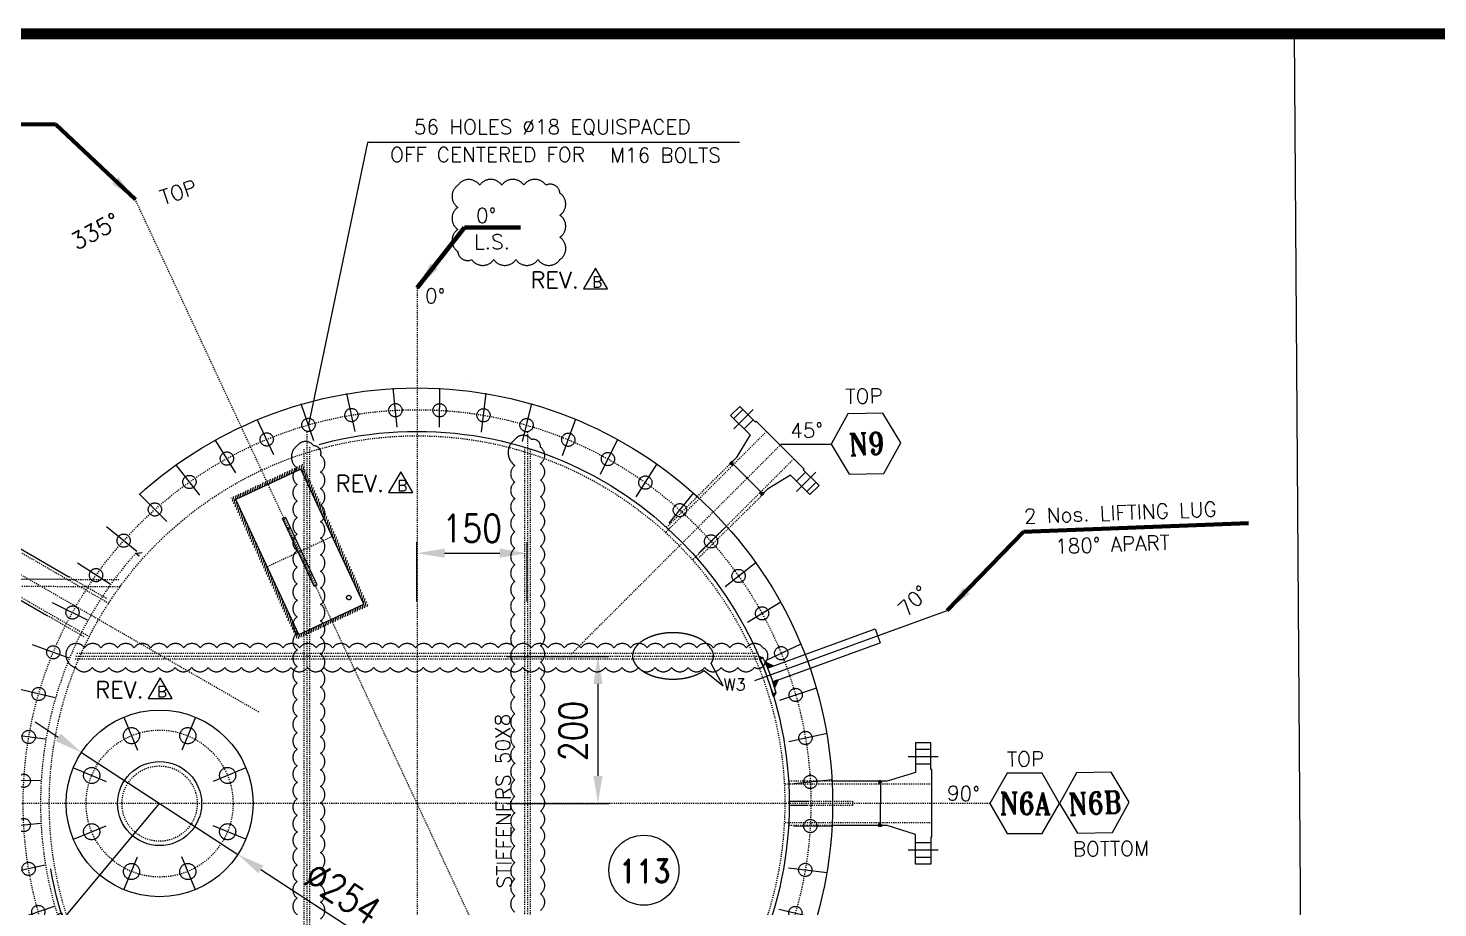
# Model space of a CAD drawing. Header units: inches. Extents: x -100737 to -99065, y -38026 to -37432.
# Drawn here: x -100425.3 to -100297.6, y -37526 to -37446.2 of the extents above; entities that cross this region are included whole.
import ezdxf
from ezdxf.enums import TextEntityAlignment as Align

# ---------------------------------------------------------------- set-up
doc = ezdxf.new("R2010")
doc.units = ezdxf.units.IN
doc.header["$LTSCALE"] = 200
doc.header["$MEASUREMENT"] = 0
for name, pattern in [('CENTER', [2, 1.25, -0.25, 0.25, -0.25]), ('CENTER2', [1.125, 0.75, -0.125, 0.125, -0.125]), ('DASHED', [0.75, 0.5, -0.25]), ('DASHED2', [0.375, 0.25, -0.125]), ('HIDDEN', [0.375, 0.25, -0.125]), ('PHANTOM2', [1.25, 0.625, -0.125, 0.125, -0.125, 0.125, -0.125])]:
    doc.linetypes.add(name, pattern=pattern)
for name, color, linetype, lineweight in [('1 (CEN)', 1, 'CENTER2', 9), ('EQUIPMENT', 4, 'Continuous', 13), ('Hidden Line', 3, 'HIDDEN', 9), ('OBJECT', 7, 'Continuous', 18)]:
    doc.layers.add(name, color=color, linetype=linetype, lineweight=lineweight)
for name, color, linetype in [('BORDER1', 3, 'Continuous'), ('BORDER2', 7, 'Continuous'), ('CEN', 3, 'CENTER'), ('CENTER', 1, 'CENTER'), ('DIMENSION', 8, 'Continuous'), ('hatch', 120, 'Continuous'), ('text', 3, 'Continuous')]:
    doc.layers.add(name, color=color, linetype=linetype)
doc.styles.add("ROMAN'S", font='romans.shx')
doc.styles.add('ROMANC', font='ROMANC', dxfattribs={"height": 5})
doc.styles.add('ROMAND', font='romand.shx', dxfattribs={"width": 0.8})
doc.styles.add('ROMANS', font='romans.shx', dxfattribs={"width": 0.85})
doc.styles.add('ROMANT', font='romant.shx')
doc.styles.add('RS', font='ROMANS.shx', dxfattribs={"width": 0.8})
doc.styles.get("Standard").update_dxf_attribs({"font": 'romans.shx'})
doc.dimstyles.new('VEP-8', dxfattribs={"dimscale": 0, "dimtxt": 2.5, "dimasz": 2.5, "dimexe": 1, "dimexo": 1, "dimgap": 1, "dimtad": 1, "dimdec": 0, "dimlfac": 15, "dimzin": 9, "dimdsep": 46, "dimtxsty": 'ROMANS', "dimcen": 0, "dimclrd": 256, "dimclre": 256, "dimclrt": 3, "dimadec": 0, "dimazin": 2, "dimtfac": 1, "dimtdec": 1, "dimtmove": 0, "dimatfit": 3, "dimfxl": 1, "dimlwd": -1, "dimlwe": -1, "dimarcsym": 1})
doc.dimstyles.new('VEP-8$0', dxfattribs={"dimscale": 0, "dimtxt": 2.5, "dimasz": 2.5, "dimexe": 1, "dimexo": 1, "dimgap": 1, "dimtad": 1, "dimdec": 0, "dimlfac": 15, "dimzin": 9, "dimdsep": 46, "dimtxsty": 'ROMANS', "dimcen": 0, "dimclrd": 256, "dimclre": 256, "dimclrt": 3, "dimadec": 0, "dimazin": 2, "dimtfac": 1, "dimtdec": 1, "dimtmove": 0, "dimatfit": 3, "dimfxl": 1, "dimlwd": -1, "dimlwe": -1, "dimarcsym": 1})

# ---------------------------------------------------------------- blocks, each defined once
blk = doc.blocks.new('*U54')
at = {"layer": 'DIMENSION', "color": 0, "linetype": 'CENTER2', "transparency": 16777216}
blk.add_line((0, 0), (0, 0), dxfattribs=at)
blk = doc.blocks.new('*U56')
at = {"layer": 'DIMENSION', "color": 2, "linetype": 'DASHED'}
blk.add_line((-0.09, -1.34), (-0.26, 2.2), dxfattribs=at)
at = {"layer": 'DIMENSION', "color": 0, "linetype": 'DASHED', "ltscale": 10}
blk.add_circle((-0.16, 0.19), 0.6, dxfattribs=at)
blk = doc.blocks.new('*U55')
at = {"layer": 'DIMENSION', "color": 0, "linetype": 'ByBlock', "lineweight": -2}
for p, rotation in [((1811.82, -563.97), 6.428571428571429), ((1819.77, -564), 353.5714285714286), ((1807.89, -564.62), 12.85714285714286), ((1823.7, -564.69), 347.1428571428572), ((1804.06, -565.7), 19.28571428571429), ((1827.52, -565.81), 340.7142857142857), ((1800.37, -567.21), 25.71428571428572), ((1831.19, -567.35), 334.2857142857143), ((1796.88, -569.12), 32.14285714285714), ((1834.67, -569.29), 327.8571428571428), ((1793.62, -571.41), 38.57142857142858), ((1837.91, -571.61), 321.4285714285714), ((1790.64, -574.05), 45), ((1840.86, -574.28), 315), ((1787.97, -577.01), 51.42857142857143), ((1843.5, -577.26), 308.5714285714286), ((1785.65, -580.25), 57.85714285714285), ((1845.79, -580.52), 302.1428571428571), ((1783.71, -583.72), 64.28571428571428), ((1847.7, -584.01), 295.7142857142857), ((1782.17, -587.39), 70.71428571428571), ((1849.21, -587.7), 289.2857142857143), ((1781.05, -591.22), 77.14285714285715), ((1850.3, -591.53), 282.8571428571428), ((1780.37, -595.14), 83.57142857142857), ((1850.95, -595.46), 276.4285714285714), ((1780.12, -599.11), 90), ((1851.15, -599.44), 270), ((1780.33, -603.09), 96.42857142857143), ((1850.91, -603.41), 263.5714285714286), ((1780.98, -607.02), 102.8571428571429), ((1850.22, -607.34), 257.1428571428571), ((1782.06, -610.85), 109.2857142857143), ((1849.1, -611.16), 250.7142857142857), ((1783.57, -614.54), 115.7142857142857), ((1847.56, -614.83), 244.2857142857143), ((1785.48, -618.03), 122.1428571428571), ((1845.62, -618.31), 237.8571428571429), ((1787.77, -621.29), 128.5714285714286), ((1843.3, -621.54), 231.4285714285714), ((1790.41, -624.27), 135), ((1840.64, -624.5), 225), ((1793.37, -626.94), 141.4285714285714), ((1837.65, -627.14), 218.5714285714285), ((1796.61, -629.26), 147.8571428571429), ((1834.4, -629.43), 212.1428571428571), ((1800.08, -631.2), 154.2857142857143), ((1830.9, -631.34), 205.7142857142857), ((1803.76, -632.74), 160.7142857142857), ((1827.21, -632.85), 199.2857142857142), ((1807.58, -633.86), 167.1428571428571), ((1811.5, -634.55), 173.5714285714286), ((1815.48, -634.79), 180), ((1819.45, -634.58), 186.4285714285714), ((1823.38, -633.93), 192.8571428571429)]:
    blk.add_blockref('*U56', p, dxfattribs=dict(at, rotation=rotation))
at = {"layer": 'DIMENSION', "color": 0, "linetype": 'ByBlock', "lineweight": -2, "transparency": 16777216}
for p, rotation in [((1811.82, -563.97), 6.428571428571429), ((1819.77, -564), 353.5714285714286), ((1807.89, -564.62), 12.85714285714286), ((1823.7, -564.69), 347.1428571428572), ((1804.06, -565.7), 19.28571428571429), ((1827.52, -565.81), 340.7142857142857), ((1800.37, -567.21), 25.71428571428572), ((1831.19, -567.35), 334.2857142857143), ((1796.88, -569.12), 32.14285714285714), ((1834.67, -569.29), 327.8571428571428), ((1793.62, -571.41), 38.57142857142858), ((1837.91, -571.61), 321.4285714285714), ((1790.64, -574.05), 45), ((1840.86, -574.28), 315), ((1787.97, -577.01), 51.42857142857143), ((1843.5, -577.26), 308.5714285714286), ((1785.65, -580.25), 57.85714285714285), ((1845.79, -580.52), 302.1428571428571), ((1783.71, -583.72), 64.28571428571428), ((1847.7, -584.01), 295.7142857142857), ((1782.17, -587.39), 70.71428571428571), ((1849.21, -587.7), 289.2857142857143), ((1781.05, -591.22), 77.14285714285715), ((1850.3, -591.53), 282.8571428571428), ((1780.37, -595.14), 83.57142857142857), ((1850.95, -595.46), 276.4285714285714), ((1780.12, -599.11), 90), ((1851.15, -599.44), 270), ((1780.33, -603.09), 96.42857142857143), ((1850.91, -603.41), 263.5714285714286), ((1780.98, -607.02), 102.8571428571429), ((1850.22, -607.34), 257.1428571428571), ((1782.06, -610.85), 109.2857142857143), ((1849.1, -611.16), 250.7142857142857), ((1783.57, -614.54), 115.7142857142857), ((1847.56, -614.83), 244.2857142857143), ((1785.48, -618.03), 122.1428571428571), ((1845.62, -618.31), 237.8571428571429), ((1787.77, -621.29), 128.5714285714286), ((1843.3, -621.54), 231.4285714285714), ((1790.41, -624.27), 135), ((1840.64, -624.5), 225), ((1793.37, -626.94), 141.4285714285714), ((1837.65, -627.14), 218.5714285714285), ((1796.61, -629.26), 147.8571428571429), ((1834.4, -629.43), 212.1428571428571), ((1800.08, -631.2), 154.2857142857143), ((1830.9, -631.34), 205.7142857142857), ((1803.76, -632.74), 160.7142857142857), ((1827.21, -632.85), 199.2857142857142), ((1807.58, -633.86), 167.1428571428571), ((1811.5, -634.55), 173.5714285714286), ((1815.48, -634.79), 180), ((1819.45, -634.58), 186.4285714285714), ((1823.38, -633.93), 192.8571428571429)]:
    blk.add_blockref('*U56', p, dxfattribs=dict(at, rotation=rotation))
at = {"layer": 'DIMENSION', "color": 0, "linetype": 'ByBlock', "lineweight": -2}
blk.add_blockref('*U56', (1815.8, -563.76), dxfattribs=at)
blk = doc.blocks.new('A$Ce8df9f22')
at = {"layer": 'hatch'}
h = blk.add_hatch(dxfattribs=at)
h.set_pattern_fill('ANSI37', color=5, scale=5)
h.paths.add_polyline_path([(1.6, 12.6, -0.00832), (8, 18.4), (-4.2, 18.4)])
h.paths.add_polyline_path([(-18.4, -8, -0.008326), (-12.6, -1.5), (-12.7, -1.4), (-18.4, 4.2)])
for p, q in [((-108.4, 122.5), (-122.5, 108.4)), ((1.6, 12.6), (-108.4, 122.5)), ((-12.7, -1.4), (-122.5, 108.4)), ((16.5, 19), (13.1, 22.7)), ((-18.4, 4.2), (-18.4, -8)), ((-4.2, 18.4), (8, 18.4)), ((-19, -16.5), (-22.7, -13.1))]:
    blk.add_line(p, q)
for radius, start, end in [(260, 129.4171, 140.5829), (255, 129.3538, 140.6462)]:
    blk.add_arc((178.2, -178.2), radius, start, end)
at = {"layer": 'CENTER', "ltscale": 5}
blk.add_line((10.2, -10.2), (-186.8, 186.8), dxfattribs=at)
blk = doc.blocks.new('*D86')
at = {"layer": 'Defpoints', "color": 0, "transparency": 16777216}
for p in [(-100420.52, -37511.87), (-100406.34, -37521.12)]:
    blk.add_point(p, dxfattribs=at)
at = {"layer": 'DIMENSION', "ltscale": 10, "transparency": 16777216}
for p, q in [((-100422.62, -37510.51), (-100424.71, -37509.14)), ((-100420.52, -37511.87), (-100406.34, -37521.12)), ((-100404.24, -37522.49), (-100394.08, -37529.11))]:
    blk.add_line(p, q, dxfattribs=at)
at = {"layer": 'DIMENSION', "transparency": 16777216}
for points in [[(-100422.84, -37510.86), (-100422.39, -37510.16), (-100420.52, -37511.87)], [(-100404.01, -37522.14), (-100404.47, -37522.83), (-100406.34, -37521.12)]]:
    blk.add_solid(points, dxfattribs=at)
at = {"layer": 'DIMENSION', "color": 3, "linetype": 'DASHED', "ltscale": 10, "transparency": 16777216, "insert": (-100396.83, -37524.63), "char_height": 2.5, "attachment_point": 5, "rotation": 326.8991, "style": 'ROMANS'}
blk.add_mtext('%%c254', dxfattribs=at)
blk = doc.blocks.new('*U110')
at = {"layer": 'BORDER1', "color": 154, "true_color": 0x1859a9, "const_width": 1}
blk.add_lwpolyline([(0, 564), (796, 564), (796, 0), (0, 0)], close=True, dxfattribs=at)
at = {"layer": 'BORDER2', "flags": 8}
for tag, height, style, p in [('REV-B', 2.7, 'ROMANS', (662.76, 125.68)), ('REV-A', 2.7, 'ROMANS', (662.76, 118.68)), ('RE-B', 7, 'ROMANT', (745.34, 6.15))]:
    blk.add_attdef(tag, text='', height=height, dxfattribs=dict(at, style=style)).set_placement(p, align=Align.CENTER)
at = {"layer": 'BORDER2', "style": 'ROMANS', "width": 4.59626}
for tag, p, p2 in [('DATE-B', (668.47, 125.68), (681.47, 125.68)), ('DATE-A', (668.47, 118.68), (681.47, 118.68))]:
    blk.add_attdef(tag, text='', height=2.7, dxfattribs=at).set_placement(p, p2, align=Align.FIT)
at = {"layer": 'BORDER2'}
for tag, height, style, p in [('DRN-B', 2.7, 'ROMANS', (689.55, 125.68)), ('CHD-B', 2.7, 'ROMANS', (701.61, 125.68)), ('APD-B', 2.7, 'ROMANS', (713.32, 125.68)), ('DRN-A', 2.7, 'ROMANS', (689.55, 118.68)), ('CHD-A', 2.7, 'ROMANS', (701.61, 118.68)), ('APD-A', 2.7, 'ROMANS', (713.32, 118.68)), ('CONS_CONT_VEND', 3.5, 'ROMANC', (726, 61.94))]:
    blk.add_attdef(tag, text='', height=height, dxfattribs=dict(at, style=style)).set_placement(p, align=Align.CENTER)
at = {"layer": 'BORDER2', "style": 'ROMANS', "width": 0.8}
for tag, p, height in [('1:X', (670.77, 103.49), 3), ('LOC', (709.61, 103.49), 3), ('PROJ_NO', (774.84, 103.49), 3), ('CONS_DRG_NO', (681.74, 53.26), 2.5)]:
    blk.add_attdef(tag, p, '', height=height, dxfattribs=at)
at = {"layer": 'BORDER2', "lineweight": 30, "width": 0.8, "flags": 104}
for tag, p in [('COMMENTS-B', (720.22, 127.5)), ('COMMENTS-A', (720.22, 120.5))]:
    blk.add_attdef(tag, text='', height=2.2, dxfattribs=at).set_placement(p, align=Align.MIDDLE_LEFT)
at = {"layer": 'BORDER2', "style": 'ROMANS', "width": 0.8}
for tag, p in [('PROJECT_TITLE_1', (726, 45.91)), ('PROJECT_TITLE_2', (726, 40.58))]:
    blk.add_attdef(tag, text='', height=3.5, dxfattribs=at).set_placement(p, align=Align.MIDDLE)
at = {"layer": 'BORDER2', "style": 'ROMANT', "width": 0.8}
for tag, p in [('DRG_TITLE_1', (726, 29.73)), ('DRG_TITLE_2', (726, 23.03)), ('DRG_TITLE_3', (726, 16.33))]:
    blk.add_attdef(tag, text='', height=4, dxfattribs=at).set_placement(p, align=Align.CENTER)
at = {"layer": 'BORDER2', "style": 'ROMANT'}
for tag, p in [('AR', (668.95, 6.15)), ('PA', (683.03, 6.15)), ('DC', (697.09, 6.15)), ('TS', (775.94, 6.15))]:
    blk.add_attdef(tag, p, '', height=7, dxfattribs=at)
for tag, p in [('SRNO', (736.79, 6.15)), ('SH', (771.83, 6.2))]:
    blk.add_attdef(tag, text='', height=7, dxfattribs=at).set_placement(p, align=Align.RIGHT)
at = {"layer": 'BORDER2', "style": 'ROMANS', "flags": 2}
blk.add_attdef('TB_VERSION', text='', height=2, dxfattribs=at).set_placement((1, -1), align=Align.TOP_LEFT)
blk = doc.blocks.new('*U141')
at = {"layer": 'DIMENSION', "color": 2, "linetype": 'DASHED'}
for p, q in [((-127, 0), (-78.6, 0)), ((127, 0), (78.6, 0))]:
    blk.add_line(p, q, dxfattribs=at)
at = {"layer": 'DIMENSION', "color": 7, "linetype": 'DASHED'}
for centre in [(-100, 0), (100, 0)]:
    blk.add_circle(centre, 11, dxfattribs=at)
blk = doc.blocks.new('*U140')
at = {"layer": 'CEN', "color": 0, "linetype": 'ByBlock', "lineweight": -2}
for rotation in [90, 270, 90, 270, 45, 135, 225, 315, 45, 135, 225, 315, 180, 180]:
    blk.add_blockref('*U141', (-34758.3, -17869.5), dxfattribs=dict(at, rotation=rotation))
at = {"layer": 'CEN', "color": 0, "linetype": 'ByBlock', "lineweight": -2, "transparency": 16777216}
for rotation in [90, 270, 45, 135, 225, 315, 180]:
    blk.add_blockref('*U141', (-34758.3, -17869.5), dxfattribs=dict(at, rotation=rotation))
at = {"layer": 'CEN', "color": 0, "linetype": 'ByBlock', "lineweight": -2}
blk.add_blockref('*U141', (-34758.3, -17869.5), dxfattribs=at)
blk = doc.blocks.new('*D217')
at = {"layer": 'Defpoints', "color": 0, "transparency": 16777216}
for p in [(-100382.93, -37503.16), (-100382.93, -37516.5), (-100373.7, -37516.5)]:
    blk.add_point(p, dxfattribs=at)
at = {"layer": 'DIMENSION', "ltscale": 10, "transparency": 16777216}
for p, q in [((-100381.93, -37503.16), (-100372.7, -37503.16)), ((-100373.7, -37505.66), (-100373.7, -37514)), ((-100381.93, -37516.5), (-100372.7, -37516.5))]:
    blk.add_line(p, q, dxfattribs=at)
at = {"layer": 'DIMENSION', "transparency": 16777216}
for points in [[(-100373.28, -37505.66), (-100374.11, -37505.66), (-100373.7, -37503.16)], [(-100374.11, -37514), (-100373.28, -37514), (-100373.7, -37516.5)]]:
    blk.add_solid(points, dxfattribs=at)
at = {"layer": 'DIMENSION', "color": 3, "linetype": 'DASHED', "ltscale": 10, "transparency": 16777216, "insert": (-100375.95, -37509.93), "char_height": 2.5, "attachment_point": 5, "rotation": 90, "style": 'ROMANS'}
blk.add_mtext('200', dxfattribs=at)
blk = doc.blocks.new('*D218')
at = {"layer": 'Defpoints', "color": 0, "transparency": 16777216}
for p in [(-100380.1, -37493.81), (-100390.1, -37499.2), (-100380.1, -37499.2)]:
    blk.add_point(p, dxfattribs=at)
at = {"layer": 'DIMENSION', "ltscale": 10, "transparency": 16777216}
for p, q in [((-100390.1, -37498.2), (-100390.1, -37492.81)), ((-100387.6, -37493.81), (-100382.6, -37493.81)), ((-100380.1, -37498.2), (-100380.1, -37492.81))]:
    blk.add_line(p, q, dxfattribs=at)
at = {"layer": 'DIMENSION', "transparency": 16777216}
for points in [[(-100387.6, -37493.39), (-100387.6, -37494.22), (-100390.1, -37493.81)], [(-100382.6, -37494.22), (-100382.6, -37493.39), (-100380.1, -37493.81)]]:
    blk.add_solid(points, dxfattribs=at)
at = {"layer": 'DIMENSION', "color": 3, "linetype": 'DASHED', "ltscale": 10, "transparency": 16777216, "insert": (-100385.1, -37491.56), "char_height": 2.5, "attachment_point": 5, "style": 'ROMANS'}
blk.add_mtext('150', dxfattribs=at)
blk = doc.blocks.new('REVISION')
at = {"layer": 'DIMENSION', "color": 1, "linetype": 'DASHED2'}
blk.add_lwpolyline([(-2.5, 13.6), (-11.2, 28.6), (-19.9, 13.6)], close=True, dxfattribs=at)
at = {"layer": 'DIMENSION', "color": 1, "linetype": 'DASHED2', "attachment_point": 1, "style": "ROMAN'S"}
for s, insert, char_height, width in [('REV.', (-58.2, 26), 12, 56.203), ('B', (-13.6, 22.6), 8, 5.597)]:
    blk.add_mtext(s, dxfattribs=dict(at, insert=insert, char_height=char_height, width=width))

msp = doc.modelspace()

# ---------------------------------------------------------------- hatches: boundary and pattern name
at = {"layer": 'DIMENSION', "linetype": 'DASHED', "ltscale": 10}
h = msp.add_hatch(dxfattribs=at)
h.set_pattern_fill('ANSI31', color=256, scale=1.5, angle=30)
h.set_pattern_definition([(75, (-1067.02981, -22.07826), (-0.18111109243, 0.04852857096), [])])
h.paths.add_polyline_path([(-100379.28, -37531.414), (-100382.45, -37532.892), (-100382.309, -37533.194), (-100379.364, -37531.821), (-100373.658, -37544.056), (-100376.604, -37545.429), (-100376.463, -37545.731), (-100373.216, -37544.217), (-100379.146, -37531.499, 0.0324955)])
h.paths.add_polyline_path([(-100379.146, -37531.499), (-100379.203, -37531.378), (-100379.28, -37531.414, -0.0324955)])
h.paths.add_polyline_path([(-100382.45, -37532.892), (-100385.697, -37534.407), (-100380.351, -37545.872, 0.0697254), (-100380.075, -37545.675), (-100385.255, -37534.568), (-100382.309, -37533.194)])
h.paths.add_polyline_path([(-100380.351, -37545.872), (-100379.71, -37547.245), (-100377.049, -37546.004, -0.1014364), (-100377.516, -37545.855), (-100379.549, -37546.803), (-100380.075, -37545.675, -0.0697254)])
h.paths.add_polyline_path([(-100377.049, -37546.004), (-100376.463, -37545.731), (-100376.604, -37545.429), (-100377.516, -37545.855, 0.1014364)])
h.paths.add_polyline_path([(-100397.741, -37500.1), (-100394.483, -37498.584), (-100400.181, -37486.345, 0.0125722), (-100400.217, -37486.395, 0.1675778), (-100400.861, -37485.927), (-100403.728, -37487.262), (-100403.587, -37487.564), (-100400.623, -37486.184), (-100394.925, -37498.422), (-100397.882, -37499.799)])
h.paths.add_polyline_path([(-100400.181, -37486.345), (-100400.462, -37485.741), (-100400.861, -37485.927, -0.1675778), (-100400.217, -37486.395, -0.0125722)])
h.paths.add_polyline_path([(-100403.728, -37487.262), (-100406.735, -37488.662, 0.0709554), (-100406.856, -37488.985), (-100401.122, -37501.302, -0.0694337), (-100400.843, -37501.112), (-100406.516, -37488.927), (-100403.587, -37487.564)])
h.paths.add_polyline_path([(-100406.958, -37488.766), (-100406.856, -37488.985, -0.0709554), (-100406.735, -37488.662)])
h.paths.add_polyline_path([(-100400.979, -37501.608), (-100399.838, -37501.077, 0.1284513), (-100400.45, -37500.994), (-100400.818, -37501.166), (-100400.843, -37501.112, 0.0694337), (-100401.122, -37501.302)])
h.paths.add_polyline_path([(-100399.838, -37501.077), (-100397.741, -37500.1), (-100397.882, -37499.799), (-100400.45, -37500.994, -0.1284513)])
at = {"layer": 'DIMENSION', "linetype": 'DASHED'}
h = msp.add_hatch(dxfattribs=at)
h.set_pattern_fill('ANSI37', color=5, scale=0.033333, angle=179.80504)
h.set_pattern_definition([(224.8050376147, (0, 0), (0.00293623581167, -0.00295628658444), []), (314.8050376147, (0, 0), (0.00295628658444, 0.00293623581167), [])])
h.paths.add_polyline_path([(-100361.512, -37485.497, 0.279062), (-100361.749, -37485.734), (-100361.558, -37485.759), (-100361.482, -37485.835), (-100361.411, -37485.764), (-100361.487, -37485.689)])
h.paths.add_polyline_path([(-100358.902, -37488.582, 0.279062), (-100358.665, -37488.344), (-100358.856, -37488.319), (-100358.932, -37488.244), (-100359.003, -37488.314), (-100358.927, -37488.39)])
h = msp.add_hatch(dxfattribs=at)
h.set_pattern_fill('ANSI37', color=5, scale=0.033333, angle=19.80504)
h.set_pattern_definition([(64.8050376147, (-1067.0298105, -22.078262), (-0.00377026868644, 0.00177374889518), []), (154.8050376147, (-1067.0298105, -22.078262), (-0.00177374889518, -0.00377026868644), [])])
h.paths.add_polyline_path([(-100415.014, -37539.234, -0.0030035), (-100415.285, -37538.933), (-100415.584, -37539.199)])
h.paths.add_polyline_path([(-100415.584, -37493.793), (-100415.285, -37494.06, -0.0030035), (-100415.014, -37493.759)])
h = msp.add_hatch(dxfattribs=at)
h.set_pattern_fill('ANSI37', color=5, scale=0.033333, angle=64.80504)
h.set_pattern_definition([(109.8050376147, (-108384.3535205, -143379.5900487), (-0.00392021242698, -0.00141175268317), []), (199.8050376147, (-108384.3535205, -143379.5900487), (0.00141175268317, -0.00392021242698), [])])
h.paths.add_polyline_path([(-100357.863, -37506.546, -0.0019292), (-100357.787, -37506.795), (-100357.584, -37506.458)])
h.paths.add_polyline_path([(-100359.008, -37503.4), (-100358.737, -37503.288), (-100359.11, -37503.16, -0.0019292)])
h = msp.add_hatch(dxfattribs=at)
h.set_pattern_fill('ANSI37', color=5, scale=0.033333, angle=19.80504)
h.set_pattern_definition([(64.8050376147, (0, 0), (-0.00377026868644, 0.00177374889518), []), (154.8050376147, (0, 0), (-0.00177374889518, -0.00377026868644), [])])
h.paths.add_polyline_path([(-100347.964, -37514.483, 0.279062), (-100348.3, -37514.483), (-100348.182, -37514.636), (-100348.182, -37514.743), (-100348.082, -37514.743), (-100348.082, -37514.636)])
h.paths.add_polyline_path([(-100347.964, -37518.51), (-100348.082, -37518.356), (-100348.082, -37518.25), (-100348.182, -37518.25), (-100348.182, -37518.356), (-100348.3, -37518.51, 0.279062)])

# ---------------------------------------------------------------- linework, layer by layer
at = {"color": 0, "linetype": 'DASHED'}
for p, q in [((-100400.623, -37486.184, -2.683), (-100406.516, -37488.927, -2.683)), ((-100394.925, -37498.422, -2.683), (-100400.623, -37486.184, -2.683)), ((-100400.818, -37501.166, -2.683), (-100406.516, -37488.927, -2.683)), ((-100402.281, -37490.678, -2.683), (-100402.009, -37490.552, -2.683)), ((-100399.432, -37496.798, -2.683), (-100402.281, -37490.678, -2.683)), ((-100399.16, -37496.671, -2.683), (-100402.009, -37490.552, -2.683)), ((-100401.847, -37491.611, -2.683), (-100401.575, -37491.484, -2.683)), ((-100401.384, -37492.605, -2.683), (-100401.112, -37492.478, -2.683)), ((-100400.329, -37494.871, -2.683), (-100400.057, -37494.745, -2.683)), ((-100399.866, -37495.865, -2.683), (-100399.594, -37495.739, -2.683)), ((-100399.432, -37496.798, -2.683), (-100399.16, -37496.671, -2.683)), ((-100400.818, -37501.166, -2.683), (-100394.925, -37498.422, -2.683))]:
    msp.add_line(p, q, dxfattribs=at)
at = {"color": 0}
for p, q in [((-100361.749, -37485.734, -2.683), (-100361.558, -37485.759, -2.683)), ((-100361.558, -37485.759, -2.683), (-100361.482, -37485.835, -2.683)), ((-100361.512, -37485.497, -2.683), (-100361.487, -37485.689, -2.683)), ((-100361.487, -37485.689, -2.683), (-100361.411, -37485.764, -2.683)), ((-100361.411, -37485.764, -2.683), (-100360.172, -37487.004, -2.683)), ((-100358.932, -37488.244, -2.683), (-100360.172, -37487.004, -2.683)), ((-100358.927, -37488.39, -2.683), (-100359.003, -37488.314, -2.683)), ((-100358.856, -37488.319, -2.683), (-100358.932, -37488.244, -2.683)), ((-100358.902, -37488.582, -2.683), (-100358.927, -37488.39, -2.683)), ((-100358.665, -37488.344, -2.683), (-100358.856, -37488.319, -2.683)), ((-100348.3, -37514.483, -2.683), (-100348.182, -37514.636, -2.683)), ((-100348.182, -37514.636, -2.683), (-100348.182, -37514.743, -2.683)), ((-100347.963, -37514.481, -2.683), (-100348.082, -37514.636, -2.683)), ((-100347.964, -37514.483, -2.683), (-100348.082, -37514.636, -2.683)), ((-100348.082, -37514.636, -2.683), (-100348.082, -37514.743, -2.683)), ((-100348.082, -37514.636, -2.683), (-100348.082, -37514.743, -2.683)), ((-100348.082, -37514.743, -2.683), (-100348.082, -37516.496, -2.683)), ((-100348.082, -37518.25, -2.683), (-100348.082, -37516.496, -2.683)), ((-100348.3, -37518.51, -2.683), (-100348.182, -37518.356, -2.683)), ((-100348.182, -37518.356, -2.683), (-100348.182, -37518.25, -2.683)), ((-100348.082, -37518.356, -2.683), (-100348.082, -37518.25, -2.683)), ((-100348.082, -37518.356, -2.683), (-100348.082, -37518.25, -2.683)), ((-100347.964, -37518.51, -2.683), (-100348.082, -37518.356, -2.683)), ((-100347.963, -37518.511, -2.683), (-100348.082, -37518.356, -2.683))]:
    msp.add_line(p, q, dxfattribs=at)
at = {"elevation": -2.683}
for points in [[(-100347.879, -37481.102), (-100351.036, -37481.165), (-100352.56, -37483.929), (-100350.928, -37486.631), (-100347.772, -37486.569), (-100346.247, -37483.804)], [(-100336.592, -37513.763), (-100338.17, -37516.496), (-100336.592, -37519.23), (-100333.435, -37519.23), (-100331.857, -37516.496), (-100333.435, -37513.763)], [(-100327.177, -37513.67), (-100330.333, -37513.732), (-100331.857, -37516.496), (-100330.225, -37519.199), (-100327.069, -37519.136), (-100325.544, -37516.372)]]:
    msp.add_lwpolyline(points, close=True, dxfattribs=at)
at = {"color": 0}
for centre, start, end in [((-100361.435, -37485.812, -2.683), 103.8152, 166.1848), ((-100358.979, -37488.267, -2.683), 283.8152, 346.1848), ((-100348.132, -37514.76, -2.683), 58.8152, 121.1848), ((-100348.132, -37518.233, -2.683), 238.8152, 301.1848)]:
    msp.add_arc(centre, 0.324, start, end, dxfattribs=at)
at = {"layer": '1 (CEN)', "ltscale": 0.5}
msp.add_line((-100394.596, -37456.568), (-100399.936, -37482.179), dxfattribs=at)
at = {"layer": '1 (CEN)'}
msp.add_line((-100441.515, -37550.232, -2.683), (-100413.429, -37516.496, -2.683), dxfattribs=at)
at = {"layer": 'CEN', "color": 2, "linetype": 'CENTER'}
for p, q in [((-100359.625, -37480.772, -2.683), (-100361.39, -37482.537, -2.683)), ((-100353.94, -37486.457, -2.683), (-100355.705, -37488.223, -2.683)), ((-100342.869, -37512.263, -2.683), (-100345.575, -37512.263, -2.683)), ((-100342.869, -37520.73, -2.683), (-100345.575, -37520.73, -2.683))]:
    msp.add_line(p, q, dxfattribs=at)
at = {"layer": 'CENTER', "ltscale": 5}
msp.add_line((-100360.878, -37456.568), (-100394.596, -37456.568), dxfattribs=at)
at = {"layer": 'CENTER', "linetype": 'CENTER', "ltscale": 0.0001}
for p, q in [((-100364.564, -37571.25, -2.683), (-100415.627, -37461.743, -2.683)), ((-100390.095, -37469.763, -2.683), (-100390.095, -37574.538, -2.683)), ((-100400.095, -37482.804, -2.683), (-100400.095, -37550.213, -2.683)), ((-100380.095, -37482.804, -2.683), (-100380.095, -37550.213, -2.683)), ((-100404.445, -37508.212, -2.683), (-100445.281, -37484.635, -2.683)), ((-100357.097, -37483.929, -2.683), (-100376.126, -37502.959, -2.683)), ((-100397.774, -37492.303, -2.683), (-100403.667, -37495.046, -2.683)), ((-100359.109, -37503.162, -2.683), (-100421.082, -37503.162, -2.683)), ((-100338.17, -37516.496, -2.683), (-100465.722, -37516.496, -2.683))]:
    msp.add_line(p, q, dxfattribs=at)
at = {"layer": 'CENTER', "ltscale": 0.1}
msp.add_line((-100357.097, -37483.929, -2.683), (-100352.56, -37483.929, -2.683), dxfattribs=at)
at = {"layer": 'CENTER', "linetype": 'CENTER', "ltscale": 0.0001}
msp.add_circle((-100390.095, -37516.496), 35.7, dxfattribs=at)
at = {"layer": 'CENTER', "color": 6, "linetype": 'CENTER', "ltscale": 0.0001}
msp.add_circle((-100413.429, -37516.51, -2.683), 6.667, dxfattribs=at)
at = {"layer": 'DIMENSION'}
msp.add_line((-100310.602, -37446.708), (-100308.568, -37740.486), dxfattribs=at)
at = {"layer": 'DIMENSION', "color": 7, "linetype": 'DASHED', "ltscale": 0.0001}
for p, q in [((-100358.418, -37482.771, -2.683), (-100367.572, -37491.924, -2.683)), ((-100355.938, -37485.25, -2.683), (-100365.115, -37494.427, -2.683)), ((-100430.066, -37491.395, -2.683), (-100418.046, -37498.334, -2.683)), ((-100431.819, -37494.432, -2.683), (-100419.8, -37501.371, -2.683)), ((-100448.714, -37496.725, -2.683), (-100417.011, -37496.833, -2.683)), ((-100343.429, -37514.743, -2.683), (-100356.808, -37514.743, -2.683)), ((-100343.429, -37518.25, -2.683), (-100356.808, -37518.25, -2.683))]:
    msp.add_line(p, q, dxfattribs=at)
at = {"layer": 'DIMENSION', "color": 7, "linetype": 'DASHED', "ltscale": 5e-05}
for p, q in [((-100400.362, -37484.363, -2.683), (-100400.362, -37548.629, -2.683)), ((-100399.829, -37484.198, -2.683), (-100399.829, -37548.795, -2.683)), ((-100380.362, -37484.198, -2.683), (-100380.362, -37548.795, -2.683)), ((-100379.829, -37484.363, -2.683), (-100379.829, -37548.629, -2.683)), ((-100358.996, -37503.428, -2.683), (-100421.195, -37503.428, -2.683)), ((-100359.225, -37502.896, -2.683), (-100420.966, -37502.896, -2.683))]:
    msp.add_line(p, q, dxfattribs=at)
at = {"layer": 'DIMENSION', "color": 4, "linetype": 'DASHED', "ltscale": 0.001}
for p, q in [((-100364.696, -37488.682, -2.683), (-100361.749, -37485.735, -2.683)), ((-100361.868, -37491.557, -2.683), (-100358.876, -37488.607, -2.683))]:
    msp.add_line(p, q, dxfattribs=at)
at = {"layer": 'DIMENSION', "color": 4, "linetype": 'DASHED', "ltscale": 5e-05}
for p, q in [((-100367.481, -37491.466, -2.683), (-100364.696, -37488.682, -2.683)), ((-100364.673, -37494.324, -2.683), (-100361.868, -37491.557, -2.683)), ((-100421.814, -37496.182, -2.683), (-100417.026, -37496.182, -2.683)), ((-100418.251, -37497.916, -2.683), (-100421.662, -37495.946, -2.683)), ((-100420.264, -37501.403, -2.683), (-100423.676, -37499.434, -2.683)), ((-100352.483, -37514.483, -2.683), (-100356.422, -37514.483, -2.683)), ((-100352.483, -37518.51, -2.683), (-100356.422, -37518.51, -2.683))]:
    msp.add_line(p, q, dxfattribs=at)
at = {"layer": 'DIMENSION', "color": 0, "linetype": 'DASHED', "ltscale": 10}
for p, q in [((-100415.584, -37493.793, -2.683), (-100415.014, -37493.759, -0.021)), ((-100415.584, -37493.793), (-100415.285, -37494.06)), ((-100358.737, -37503.288, -2.683), (-100359.11, -37503.16, -0.284)), ((-100357.584, -37506.458, -2.683), (-100357.787, -37506.795, -0.284))]:
    msp.add_line(p, q, dxfattribs=at)
at = {"layer": 'DIMENSION', "color": 7, "linetype": 'DASHED'}
for p, q in [((-100356.363, -37516.296, -2.683), (-100354.695, -37516.296, -2.683)), ((-100356.362, -37516.496, -2.683), (-100356.362, -37516.296, -2.683)), ((-100356.362, -37516.496, -2.683), (-100356.362, -37516.696, -2.683)), ((-100354.695, -37516.696, -2.683), (-100356.362, -37516.696, -2.683)), ((-100350.629, -37516.296, -2.683), (-100350.629, -37516.696, -2.683))]:
    msp.add_line(p, q, dxfattribs=at)
at = {"layer": 'DIMENSION', "color": 7, "linetype": 'DASHED', "ltscale": 0.001}
for p, q in [((-100354.695, -37516.296, -2.683), (-100350.629, -37516.296, -2.683)), ((-100350.629, -37516.696, -2.683), (-100354.695, -37516.696, -2.683))]:
    msp.add_line(p, q, dxfattribs=at)
at = {"layer": 'DIMENSION', "color": 6, "linetype": 'DASHED', "ltscale": 10}
for points in [[(-100377.137, -37467.193, -0.5206), (-100379.137, -37467.193, -0.5206), (-100381.137, -37467.193, -0.5206), (-100383.137, -37467.193, -0.5206), (-100385.137, -37467.193, -0.5206), (-100386.4, -37466.456, -0.5206), (-100386.4, -37464.456, -0.5206), (-100386.4, -37462.456, -0.5206), (-100386.4, -37460.456, -0.5206), (-100384.415, -37460.441, -0.5206), (-100382.415, -37460.441, -0.5206), (-100380.415, -37460.441, -0.5206), (-100378.415, -37460.441, -0.5206), (-100377.137, -37461.163, -0.5206), (-100377.137, -37463.163, -0.5206), (-100377.137, -37465.163, -0.5206)], [(-100421.74, -37502.389, -0.5206), (-100420.24, -37502.389, -0.5206), (-100418.74, -37502.389, -0.5206), (-100417.24, -37502.389, -0.5206), (-100415.74, -37502.389, -0.5206), (-100414.24, -37502.389, -0.5206), (-100412.74, -37502.389, -0.5206), (-100411.24, -37502.389, -0.5206), (-100409.74, -37502.389, -0.5206), (-100408.24, -37502.389, -0.5206), (-100406.74, -37502.389, -0.5206), (-100405.24, -37502.389, -0.5206), (-100403.74, -37502.389, -0.5206), (-100402.24, -37502.389, -0.5206), (-100400.74, -37502.389, -0.5206), (-100399.24, -37502.389, -0.5206), (-100397.74, -37502.389, -0.5206), (-100396.24, -37502.389, -0.5206), (-100394.74, -37502.389, -0.5206), (-100393.24, -37502.389, -0.5206), (-100391.74, -37502.389, -0.5206), (-100390.24, -37502.389, -0.5206), (-100388.74, -37502.389, -0.5206), (-100387.24, -37502.389, -0.5206), (-100385.74, -37502.389, -0.5206), (-100384.24, -37502.389, -0.5206), (-100382.74, -37502.389, -0.5206), (-100381.24, -37502.389, -0.5206), (-100379.74, -37502.389, -0.5206), (-100378.24, -37502.389, -0.5206), (-100376.74, -37502.389, -0.5206), (-100375.24, -37502.389, -0.5206), (-100373.74, -37502.389, -0.5206), (-100372.24, -37502.389, -0.5206), (-100370.74, -37502.389, -0.5206), (-100369.24, -37502.389, -0.5206), (-100367.74, -37502.389, -0.5206), (-100366.24, -37502.389, -0.5206), (-100364.74, -37502.389, -0.5206), (-100363.24, -37502.389, -0.5206), (-100361.74, -37502.389, -0.5206), (-100360.24, -37502.389, -0.5206), (-100358.74, -37502.389, -0.5206), (-100358.521, -37503.67, -0.5206), (-100359.523, -37504.168, -0.5206), (-100361.023, -37504.168, -0.5206), (-100362.523, -37504.168, -0.5206), (-100364.023, -37504.168, -0.5206), (-100365.523, -37504.168, -0.5206), (-100367.023, -37504.168, -0.5206), (-100368.523, -37504.168, -0.5206), (-100370.023, -37504.168, -0.5206), (-100371.523, -37504.168, -0.5206), (-100373.023, -37504.168, -0.5206), (-100374.523, -37504.168, -0.5206), (-100376.023, -37504.168, -0.5206), (-100377.523, -37504.168, -0.5206), (-100379.023, -37504.168, -0.5206), (-100380.523, -37504.168, -0.5206), (-100382.023, -37504.168, -0.5206), (-100383.523, -37504.168, -0.5206), (-100385.023, -37504.168, -0.5206), (-100386.523, -37504.168, -0.5206), (-100388.023, -37504.168, -0.5206), (-100389.523, -37504.168, -0.5206), (-100391.023, -37504.168, -0.5206), (-100392.523, -37504.168, -0.5206), (-100394.023, -37504.168, -0.5206), (-100395.523, -37504.168, -0.5206), (-100397.023, -37504.168, -0.5206), (-100398.523, -37504.168, -0.5206), (-100400.023, -37504.168, -0.5206), (-100401.523, -37504.168, -0.5206), (-100403.023, -37504.168, -0.5206), (-100404.523, -37504.168, -0.5206), (-100406.023, -37504.168, -0.5206), (-100407.523, -37504.168, -0.5206), (-100409.023, -37504.168, -0.5206), (-100410.523, -37504.168, -0.5206), (-100412.023, -37504.168, -0.5206), (-100413.523, -37504.168, -0.5206), (-100415.023, -37504.168, -0.5206), (-100416.523, -37504.168, -0.5206), (-100418.023, -37504.168, -0.5206), (-100419.523, -37504.168, -0.5206), (-100421.023, -37504.168, -0.5206)]]:
    msp.add_lwpolyline(points, format="xyb", close=True, dxfattribs=at)
for points in [[(-100381.219, -37526.364, -0.5206), (-100381.219, -37524.864, -0.5206), (-100381.219, -37523.364, -0.5206), (-100381.219, -37521.864, -0.5206), (-100381.219, -37520.364, -0.5206), (-100381.219, -37518.864, -0.5206), (-100381.219, -37517.364, -0.5206), (-100381.219, -37515.864, -0.5206), (-100381.219, -37514.364, -0.5206), (-100381.219, -37512.864, -0.5206), (-100381.219, -37511.364, -0.5206), (-100381.219, -37509.864, -0.5206), (-100381.219, -37508.364, -0.5206), (-100381.219, -37506.864, -0.5206), (-100381.219, -37505.364, -0.5206), (-100381.219, -37503.864, -0.5206), (-100381.219, -37502.364, -0.5206), (-100381.219, -37500.864, -0.5206), (-100381.219, -37499.364, -0.5206), (-100381.219, -37497.864, -0.5206), (-100381.219, -37496.364, -0.5206), (-100381.219, -37494.864, -0.5206), (-100381.219, -37493.364, -0.5206), (-100381.219, -37491.864, -0.5206), (-100381.219, -37490.364, -0.5206), (-100381.219, -37488.864, -0.5206), (-100381.219, -37487.364, -0.5206), (-100381.219, -37485.864, -0.5206), (-100381.219, -37483.503, -0.5206), (-100379.719, -37483.503, -0.5206), (-100378.909, -37484.193, -0.5206), (-100378.909, -37485.693, -0.5206), (-100378.909, -37487.193, -0.5206), (-100378.909, -37488.693, -0.5206), (-100378.909, -37490.193, -0.5206), (-100378.909, -37491.693, -0.5206), (-100378.909, -37493.193, -0.5206), (-100378.909, -37494.693, -0.5206), (-100378.909, -37496.193, -0.5206), (-100378.909, -37497.693, -0.5206), (-100378.909, -37499.193, -0.5206), (-100378.909, -37500.693, -0.5206), (-100378.909, -37502.193, -0.5206), (-100378.909, -37503.693, -0.5206), (-100378.909, -37505.193, -0.5206), (-100378.909, -37506.693, -0.5206), (-100378.909, -37508.193, -0.5206), (-100378.909, -37509.693, -0.5206), (-100378.909, -37511.193, -0.5206), (-100378.909, -37512.693, -0.5206), (-100378.909, -37514.193, -0.5206), (-100378.909, -37515.693, -0.5206), (-100378.909, -37517.193, -0.5206), (-100378.909, -37518.693, -0.5206), (-100378.909, -37520.193, -0.5206), (-100378.909, -37521.693, -0.5206), (-100378.909, -37523.193, -0.5206), (-100378.909, -37524.693, -0.5206), (-100378.909, -37526.193, -0.5206)], [(-100400.958, -37526.584, -0.5206), (-100400.958, -37525.084, -0.5206), (-100400.958, -37523.584, -0.5206), (-100400.958, -37522.084, -0.5206), (-100400.958, -37520.584, -0.5206), (-100400.958, -37519.084, -0.5206), (-100400.958, -37517.584, -0.5206), (-100400.958, -37516.084, -0.5206), (-100400.958, -37514.584, -0.5206), (-100400.958, -37513.084, -0.5206), (-100400.958, -37511.584, -0.5206), (-100400.958, -37510.084, -0.5206), (-100400.958, -37508.584, -0.5206), (-100400.958, -37507.084, -0.5206), (-100400.958, -37505.584, -0.5206), (-100400.958, -37504.084, -0.5206), (-100400.958, -37502.584, -0.5206), (-100400.958, -37501.084, -0.5206), (-100400.958, -37499.584, -0.5206), (-100400.958, -37498.084, -0.5206), (-100400.958, -37496.584, -0.5206), (-100400.958, -37495.084, -0.5206), (-100400.958, -37493.584, -0.5206), (-100400.958, -37492.084, -0.5206), (-100400.958, -37490.584, -0.5206), (-100400.958, -37489.084, -0.5206), (-100400.958, -37487.584, -0.5206), (-100400.958, -37486.084, -0.5206), (-100400.958, -37484.075, -0.5206), (-100399.458, -37484.075, -0.5206), (-100398.835, -37484.952, -0.5206), (-100398.835, -37486.452, -0.5206), (-100398.835, -37487.952, -0.5206), (-100398.835, -37489.452, -0.5206), (-100398.835, -37490.952, -0.5206), (-100398.835, -37492.452, -0.5206), (-100398.835, -37493.952, -0.5206), (-100398.835, -37495.452, -0.5206), (-100398.835, -37496.952, -0.5206), (-100398.835, -37498.452, -0.5206), (-100398.835, -37499.952, -0.5206), (-100398.835, -37501.452, -0.5206), (-100398.835, -37502.952, -0.5206), (-100398.835, -37504.452, -0.5206), (-100398.835, -37505.952, -0.5206), (-100398.835, -37507.452, -0.5206), (-100398.835, -37508.952, -0.5206), (-100398.835, -37510.452, -0.5206), (-100398.835, -37511.952, -0.5206), (-100398.835, -37513.452, -0.5206), (-100398.835, -37514.952, -0.5206), (-100398.835, -37516.452, -0.5206), (-100398.835, -37517.952, -0.5206), (-100398.835, -37519.452, -0.5206), (-100398.835, -37520.952, -0.5206), (-100398.835, -37522.452, -0.5206), (-100398.835, -37523.952, -0.5206), (-100398.835, -37525.452, -0.5206), (-100398.835, -37526.952, -0.5206)]]:
    msp.add_lwpolyline(points, format="xyb", dxfattribs=at)
at = {"layer": 'DIMENSION', "color": 0, "linetype": 'DASHED'}
for radius in [37.667, 33.733]:
    msp.add_circle((-100390.095, -37516.496, -2.683), radius, dxfattribs=at)
at = {"layer": 'DIMENSION', "linetype": 'DASHED', "ltscale": 0.0001}
msp.add_circle((-100390.095, -37516.496, -2.683), 33.333, dxfattribs=at)
at = {"layer": 'DIMENSION', "color": 6, "linetype": 'DASHED', "ltscale": 10}
msp.add_circle((-100396.278, -37497.828, -2.683), 0.2, dxfattribs=at)
at = {"layer": 'DIMENSION', "color": 7, "linetype": 'DASHED', "ltscale": 0.0001}
msp.add_circle((-100413.429, -37516.51, -2.683), 3.413, dxfattribs=at)
at = {"layer": 'DIMENSION', "color": 7, "linetype": 'DASHED', "ltscale": 5e-05}
msp.add_arc((-100390.095, -37516.496, -2.683), 34.133, 138.30794, 221.69206, dxfattribs=at)
at = {"layer": 'EQUIPMENT'}
for p, q in [((-100360.846, -37480.494, -2.683), (-100361.668, -37481.316, -2.683)), ((-100359.424, -37481.915, -2.683), (-100360.846, -37480.494, -2.683)), ((-100361.668, -37481.316, -2.683), (-100359.91, -37483.075, -2.683)), ((-100359.349, -37481.84, -2.683), (-100359.424, -37481.915, -2.683)), ((-100355.007, -37486.181, -2.683), (-100359.349, -37481.84, -2.683)), ((-100359.91, -37483.075, -2.683), (-100361.182, -37485.167, -2.683)), ((-100361.749, -37485.734, -2.683), (-100361.749, -37485.734, -2.683)), ((-100361.182, -37485.167, -2.683), (-100361.512, -37485.497, -2.683)), ((-100355.007, -37486.181, -2.683), (-100355.083, -37486.257, -2.683)), ((-100356.242, -37486.742, -2.683), (-100358.335, -37488.014, -2.683)), ((-100354.484, -37488.501, -2.683), (-100356.242, -37486.742, -2.683)), ((-100355.083, -37486.257, -2.683), (-100353.661, -37487.678, -2.683)), ((-100358.335, -37488.014, -2.683), (-100358.665, -37488.344, -2.683)), ((-100353.661, -37487.678, -2.683), (-100354.484, -37488.501, -2.683)), ((-100362.107, -37491.787, -2.683), (-100362.107, -37491.787, -2.683)), ((-100426.081, -37493.395, -2.683), (-100421.662, -37495.946, -2.683)), ((-100421.814, -37496.182, -2.683), (-100437.981, -37496.156, -2.683)), ((-100428.094, -37496.882, -2.683), (-100423.676, -37499.434, -2.683)), ((-100344.909, -37510.993, -2.683), (-100344.909, -37513.693, -2.683)), ((-100343.535, -37510.993, -2.683), (-100344.909, -37510.993, -2.683)), ((-100343.535, -37513.426, -2.683), (-100343.535, -37510.993, -2.683)), ((-100344.909, -37513.693, -2.683), (-100347.496, -37514.481, -2.683)), ((-100343.429, -37513.426, -2.683), (-100343.535, -37513.426, -2.683)), ((-100343.429, -37519.566, -2.683), (-100343.429, -37513.426, -2.683)), ((-100348.3, -37514.483, -2.683), (-100352.483, -37514.483, -0.859)), ((-100347.496, -37514.481, -2.683), (-100347.963, -37514.481, -2.683)), ((-100348.3, -37518.51, -2.683), (-100352.483, -37518.51, -2.683)), ((-100347.496, -37518.511, -2.683), (-100347.963, -37518.511, -2.683)), ((-100344.909, -37519.3, -2.683), (-100347.496, -37518.511, -2.683)), ((-100344.909, -37522, -2.683), (-100344.909, -37519.3, -2.683)), ((-100343.429, -37519.566, -2.683), (-100343.535, -37519.566, -2.683)), ((-100343.535, -37519.566, -2.683), (-100343.535, -37522, -2.683)), ((-100343.535, -37522, -2.683), (-100344.909, -37522, -2.683))]:
    msp.add_line(p, q, dxfattribs=at)
for centre, radius in [((-100413.429, -37516.496, -2.683), 8.467), ((-100413.429, -37516.51, -2.683), 3.81)]:
    msp.add_circle(centre, radius, dxfattribs=at)
at = {"layer": 'Hidden Line', "ltscale": 5}
for p, q in [((-100360.568, -37480.772, -2.683), (-100361.39, -37481.595, -2.683)), ((-100359.625, -37481.715, -2.683), (-100360.447, -37482.537, -2.683)), ((-100354.882, -37486.457, -2.683), (-100355.705, -37487.28, -2.683)), ((-100353.94, -37487.4, -2.683), (-100354.762, -37488.223, -2.683)), ((-100343.535, -37511.596, -2.683), (-100344.909, -37511.596, -2.683)), ((-100343.535, -37512.93, -2.683), (-100344.909, -37512.93, -2.683)), ((-100343.535, -37520.063, -2.683), (-100344.909, -37520.063, -2.683)), ((-100343.535, -37521.396, -2.683), (-100344.909, -37521.396, -2.683))]:
    msp.add_line(p, q, dxfattribs=at)
at = {"layer": 'OBJECT', "color": 211, "linetype": 'PHANTOM2', "lineweight": 15, "ltscale": 0.8}
for p, q in [((-100362.334, -37505.842), (-100363.441, -37503.813, 0.019)), ((-100364.068, -37504.445, 0.019), (-100362.334, -37505.842))]:
    msp.add_line(p, q, dxfattribs=at)
at = {"layer": 'OBJECT', "lineweight": 15}
msp.add_circle((-100369.532, -37522.55, -2.683), 3.177, dxfattribs=at)
at = {"layer": 'OBJECT', "color": 211, "linetype": 'PHANTOM2', "lineweight": 15, "ltscale": 0.8}
for points, knots in [([(-100363.939, -37501.899, 0.019), (-100364.052, -37501.809, 0.019), (-100364.179, -37501.724, 0.019), (-100364.457, -37501.564, 0.019), (-100364.608, -37501.489, 0.019), (-100364.929, -37501.355, 0.019), (-100365.099, -37501.295, 0.019), (-100365.455, -37501.191, 0.019), (-100365.641, -37501.148, 0.019), (-100366.059, -37501.073, 0.019), (-100366.294, -37501.045, 0.019), (-100366.77, -37501.017, 0.019), (-100367.01, -37501.016, 0.019), (-100367.485, -37501.044, 0.019), (-100367.72, -37501.071, 0.019), (-100368.177, -37501.152, 0.019), (-100368.399, -37501.206, 0.019), (-100368.779, -37501.325, 0.019), (-100368.941, -37501.385, 0.019), (-100369.247, -37501.52, 0.019), (-100369.391, -37501.594, 0.019), (-100369.676, -37501.765, 0.019), (-100369.813, -37501.863, 0.019), (-100370.053, -37502.068, 0.019), (-100370.156, -37502.174, 0.019), (-100370.305, -37502.362, 0.019), (-100370.358, -37502.442, 0.019), (-100370.446, -37502.603, 0.019), (-100370.48, -37502.683, 0.019), (-100370.532, -37502.842, 0.019), (-100370.548, -37502.92, 0.019), (-100370.562, -37503.04, 0.019), (-100370.564, -37503.082, 0.019), (-100370.564, -37503.124, 0.019)], [3.8128764, 3.8128764, 3.8128764, 3.8128764, 3.9677631, 3.9677631, 4.1226499, 4.1226499, 4.2775366, 4.2775366, 4.4324234, 4.4324234, 4.6180526, 4.6180526, 4.8036819, 4.8036819, 4.9893111, 4.9893111, 5.1749403, 5.1749403, 5.3253777, 5.3253777, 5.4758151, 5.4758151, 5.6498204, 5.6498204, 5.8238256, 5.8238256, 5.9536274, 5.9536274, 6.0834292, 6.0834292, 6.2132309, 6.2132309, 6.2831853, 6.2831853, 6.2831853, 6.2831853]), ([(-100363.441, -37503.813, 0.019), (-100363.427, -37503.79, 0.019), (-100363.413, -37503.768, 0.019), (-100363.35, -37503.657, 0.019), (-100363.312, -37503.568, 0.019), (-100363.256, -37503.393, 0.019), (-100363.238, -37503.307, 0.019), (-100363.224, -37503.135, 0.019), (-100363.226, -37503.049, 0.019), (-100363.251, -37502.877, 0.019), (-100363.273, -37502.79, 0.019), (-100363.329, -37502.642, 0.019), (-100363.357, -37502.582, 0.019), (-100363.939, -37501.899, 0.019)], [2.76485903, 2.76485903, 2.76485903, 2.76485903, 2.8010319, 2.8010319, 2.94427362, 2.94427362, 3.08751534, 3.08751534, 3.23075705, 3.23075705, 3.37399877, 3.37399877, 3.47204657, 3.47204657, 3.47204657, 3.47204657]), ([(-100370.564, -37503.124, 0.019), (-100370.564, -37503.217, 0.019), (-100370.553, -37503.311, 0.019), (-100370.505, -37503.499, 0.019), (-100370.469, -37503.595, 0.019), (-100370.382, -37503.764, 0.019), (-100370.337, -37503.838, 0.019), (-100370.229, -37503.985, 0.019), (-100370.167, -37504.058, 0.019), (-100370, -37504.229, 0.019), (-100369.887, -37504.326, 0.019), (-100369.655, -37504.495, 0.019), (-100369.541, -37504.567, 0.019), (-100369.295, -37504.703, 0.019), (-100369.163, -37504.767, 0.019), (-100368.885, -37504.883, 0.019), (-100368.738, -37504.936, 0.019), (-100368.39, -37505.043, 0.019), (-100368.185, -37505.093, 0.019), (-100367.761, -37505.17, 0.019), (-100367.543, -37505.198, 0.019), (-100367.102, -37505.228, 0.019), (-100366.879, -37505.232, 0.019), (-100366.436, -37505.215, 0.019), (-100366.216, -37505.194, 0.019), (-100365.786, -37505.13, 0.019), (-100365.576, -37505.086, 0.019), (-100365.15, -37504.972, 0.019), (-100364.937, -37504.898, 0.019), (-100364.541, -37504.729, 0.019), (-100364.358, -37504.633, 0.019), (-100364.151, -37504.502, 0.019), (-100364.109, -37504.473, 0.019), (-100364.068, -37504.445, 0.019)], [0, 0, 0, 0, 0.1556586, 0.1556586, 0.3113173, 0.3113173, 0.4297868, 0.4297868, 0.5482563, 0.5482563, 0.7122468, 0.7122468, 0.8464454, 0.8464454, 0.9806439, 0.9806439, 1.1148425, 1.1148425, 1.2873991, 1.2873991, 1.4599557, 1.4599557, 1.6325123, 1.6325123, 1.8050688, 1.8050688, 1.9776254, 1.9776254, 2.1700259, 2.1700259, 2.3624264, 2.3624264, 2.4140221, 2.4140221, 2.4140221, 2.4140221])]:
    msp.add_open_spline(points, degree=3, knots=knots, dxfattribs=at)
at = {"layer": 'text', "color": 4}
msp.add_line((-100385.262, -37478.415, -2.683), (-100385.262, -37478.415, -2.683), dxfattribs=at)

# ---------------------------------------------------------------- block references
at = {"xscale": -0.06666666666666668, "yscale": 0.06666666666666668, "zscale": 0.0666666666666667}
for p, rotation in [((-100358.584, -37505.027, -2.683), 334.999999999995), ((-100421.606, -37527.966, -2.683), 154.9999999999951)]:
    msp.add_blockref('A$Ce8df9f22', p, dxfattribs=dict(at, rotation=rotation))
at = {"layer": 'BORDER1', "lineweight": 9, "xscale": 1.000952843108604, "yscale": 1.000952843108604, "zscale": 1.000952843108604}
msp.add_blockref('*U110', (-100706.947, -38011.246), dxfattribs=at)
at = {"layer": 'CEN', "color": 2, "linetype": 'CENTER', "xscale": 0.06666666666666668, "yscale": 0.06666666666666668, "zscale": 0.06666666666666668, "rotation": 22.5}
msp.add_blockref('*U140', (-98728.481, -35529.132, -2.683), dxfattribs=at)
at = {"layer": 'DIMENSION', "color": 6, "linetype": 'DASHED2', "xscale": 0.1252646215129461, "yscale": 0.1252646215129461, "zscale": 0.1252646215129461}
for p in [(-100372.516, -37471.542, -2.683), (-100390.174, -37490.005, -2.683), (-100411.965, -37508.692, -2.683)]:
    msp.add_blockref('REVISION', p, dxfattribs=at)
at = {"layer": 'DIMENSION', "color": 0, "linetype": 'DASHED', "rotation": 15.99999999999997}
msp.add_blockref('*U55', (-102300.581, -37440.893), dxfattribs=at)
at = {"layer": 'DIMENSION', "linetype": 'CENTER2'}
msp.add_blockref('*U54', (-100367.248, -37493.653, -2.683), dxfattribs=at)

# ---------------------------------------------------------------- texts
at = {"style": 'ROMANT', "width": 0.85}
for tag, p in [('N9', (-100349.354, -37483.904, -2.683)), ('N6B', (-100328.651, -37516.471, -2.683))]:
    msp.add_attdef(tag, text='', height=2, rotation=3.04158, dxfattribs=at).set_placement(p, align=Align.MIDDLE)
msp.add_attdef('N6A', text='', height=2, dxfattribs=at).set_placement((-100334.975, -37516.496, -2.683), align=Align.MIDDLE)
at = {"layer": 'DIMENSION', "color": 3, "style": 'ROMANS'}
for s, p in [('2 Nos. LIFTING LUG', (-100335.061, -37491.131, -2.683)), ('180%%d APART', (-100332.239, -37493.873, -8.05))]:
    msp.add_text(s, height=1.33333, rotation=2.16831, dxfattribs=at).set_placement(p)
at = {"layer": 'OBJECT', "color": 3, "lineweight": 15, "style": 'RS'}
msp.add_text('W3', height=1.0667, dxfattribs=at).set_placement((-100362.317, -37506.244))
at = {"layer": 'text', "style": 'ROMANS'}
for s, height, p in [('56 HOLES %%C18 EQUISPACED ', 1.33333, (-100377.379, -37455.811)), ('OFF CENTERED FOR ', 1.33333, (-100383.251, -37458.337)), ('M16 BOLTS', 1.3333, (-100367.588, -37458.376)), ('0%%D', 1.3333, (-100383.837, -37463.861)), ('L.S.', 1.3333, (-100383.3, -37466.238))]:
    msp.add_text(s, height=height, dxfattribs=at).set_placement(p, align=Align.CENTER)
for s, height, rotation, p in [('TOP', 1.3333, 18.43487, (-100411.506, -37461.706, -5.366)), ('335%%D', 1.5, 27.91279, (-100418.917, -37465.269, -2.683)), ('0%%D', 1.3333, 358.96215, (-100388.472, -37471.152)), ('TOP', 1.3333, 1.04158, (-100349.564, -37480.231, -2.683)), ('45%%D', 1.3333, 1.10593, (-100354.768, -37483.339, -5.366)), ('70%%D', 1.3333, 43.96215, (-100344.66, -37498.606, -2.683)), ('STIFFENERS 50X8', 1.33333, 90.58463, (-100381.598, -37516.266)), ('TOP', 1.3333, 0.58463, (-100334.929, -37513.131, -2.683)), ('90%%D', 1.3333, 358, (-100340.6, -37516.264, -2.683)), ('BOTTOM', 1.3333, 0.58463, (-100327.197, -37521.262))]:
    msp.add_text(s, height=height, rotation=rotation, dxfattribs=at).set_placement(p, align=Align.CENTER)
at = {"layer": 'text', "color": 6, "lineweight": 15, "style": 'ROMAND', "width": 0.85}
msp.add_text('113', height=2.1251, rotation=359.99989, dxfattribs=at).set_placement((-100369.429, -37522.617, -2.683), align=Align.MIDDLE_CENTER)

# ---------------------------------------------------------------- dimensions: what is measured, and where the dimension line sits
at = {"layer": 'DIMENSION', "color": 0, "linetype": 'DASHED', "ltscale": 10}
dim = msp.add_linear_dim(base=(-100380.095, -37493.805), p1=(-100390.095, -37499.2, -2.683), p2=(-100380.095, -37499.2, -2.683), dimstyle='VEP-8$0', override={"dimscale": 1, "dimtxt": 2.5}, dxfattribs=at)
dim.commit()
dim.dimension.update_dxf_attribs({"geometry": '*D218', "text_midpoint": (-100385.095, -37491.555)})
dim = msp.add_linear_dim(base=(-100373.698, -37516.496), p1=(-100382.927, -37503.162, -2.683), p2=(-100382.927, -37516.496, -2.683), angle=90, dimstyle='VEP-8$0', override={"dimscale": 1, "dimtxt": 2.5}, dxfattribs=at)
dim.commit()
dim.dimension.update_dxf_attribs({"geometry": '*D217', "text_midpoint": (-100373.698, -37509.93), "dimtype": 160})
dim = msp.add_diameter_dim_2p(p1=(-100420.521, -37511.873, -2.683), p2=(-100406.336, -37521.12, -2.683), dimstyle='VEP-8', override={"dimscale": 1}, dxfattribs=at)
dim.commit()
dim.dimension.update_dxf_attribs({"geometry": '*D86', "text_midpoint": (-100398.057, -37526.517, -2.683), "dimtype": 163})

# ---------------------------------------------------------------- leaders
at = {"layer": 'DIMENSION', "color": 1, "linetype": 'DASHED2'}
for points in [[(-100415.627, -37461.743, -2.683), (-100422.851, -37454.907, -2.683), (-100443.241, -37455.017, -2.683)], [(-100390.095, -37469.763), (-100385.796, -37464.279), (-100380.717, -37464.279)], [(-100342.038, -37499.005, -2.683), (-100335.116, -37491.863, -2.683), (-100314.74, -37491.091, -2.683)]]:
    msp.add_leader(points, dimstyle='VEP-8', override={"dimscale": 1, "dimtxt": 2.5, "dimasz": 2.5, "dimgap": 1, "dimtad": 0, "dimclrd": 256, "dimlwd": 65535}, dxfattribs=at)

doc.saveas('drawing.dxf')
